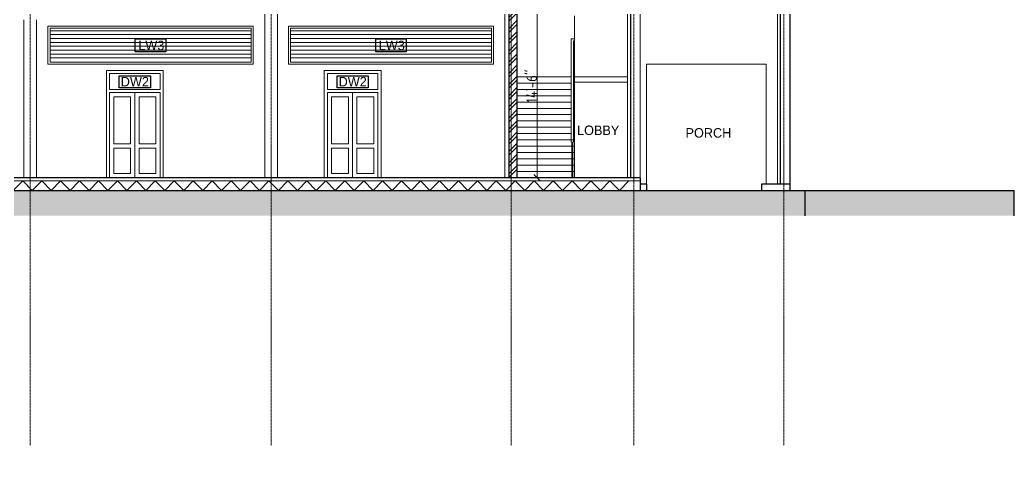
# Model space of a CAD drawing. Extents: x -95606 to 113309, y -42160 to -940.
# Drawn here: x -30959 to -30015, y -18024 to -17604 of the extents above; entities that cross this region are included whole.
import ezdxf

# ---------------------------------------------------------------- set-up
doc = ezdxf.new("R2010")
doc.units = 0
doc.header["$LTSCALE"] = 0.02
doc.header["$MEASUREMENT"] = 0
doc.header["$PDMODE"] = 3
doc.header["$PDSIZE"] = -2
doc.linetypes.add('ACAD_ISO04W100', pattern=[30, 24, -3, 0, -3])
doc.linetypes.add('CENTERX2', pattern=[101.6, 63.5, -12.7, 12.7, -12.7])
doc.layers.get('0').update_dxf_attribs({"linetype": 'CONTINUOUS'})
doc.layers.get('DEFPOINTS').update_dxf_attribs({"linetype": 'CONTINUOUS'})
for name, color, linetype, lineweight in [('DOOR WIN TEXT', 102, 'CONTINUOUS', 25), ('Hatch', 252, 'CONTINUOUS', 9), ('RBH CENTER LINE', 1, 'ACAD_ISO04W100', 13), ('RBH DIMENSIONS', 8, 'CONTINUOUS', 15), ('RBH HAND RAIL - 0.13', 131, 'CONTINUOUS', 13), ('RBH hatch', 43, 'CONTINUOUS', 0), ('RBH TEXT', 50, 'CONTINUOUS', 13), ('RBH TEXT FRAME', 90, 'CONTINUOUS', 25), ('RBH WALL - 0.13', 253, 'CONTINUOUS', 13), ('RBH WALL - 0.18', 252, 'CONTINUOUS', 18), ('RBH WALL - 0.30', 7, 'CONTINUOUS', 30)]:
    doc.layers.add(name, color=color, linetype=linetype, lineweight=lineweight)
doc.layers.add('RBH DO & WIN', color=7, linetype='CONTINUOUS', lineweight=9, true_color=0x8a008a)
doc.styles.add('RBH-225', font='ARIALN.TTF', dxfattribs={"height": 225})
doc.styles.get("Standard").update_dxf_attribs({"font": 'ISOCP'})
doc.dimstyles.new('RBH DIM 01', dxfattribs={"dimtxt": 10, "dimasz": 6, "dimexe": 8, "dimexo": 5, "dimgap": 0.09, "dimtad": 1, "dimdec": 0, "dimzin": 0, "dimdsep": 46, "dimlunit": 4, "dimtxsty": 'Standard', "dimblk": 'OBLIQUE', "dimcen": 0.09, "dimclrd": 4, "dimclre": 1, "dimclrt": 2, "dimadec": 0, "dimazin": 0, "dimtfac": 1, "dimtdec": 0, "dimtofl": 0, "dimtmove": 0, "dimatfit": 3, "dimldrblk": 'OPEN30', "dimfxl": 1, "dimtolj": 1, "dimtzin": 0, "dimlwd": -1, "dimlwe": -1, "dimarcsym": 0})

# ---------------------------------------------------------------- blocks, each defined once
blk = doc.blocks.new('_Oblique')
at = {"color": 0, "linetype": 'ByBlock', "lineweight": -2}
blk.add_line((-0.5, -0.5), (0.5, 0.5), dxfattribs=at)
blk = doc.blocks.new('*D702')
at = {"layer": 'DEFPOINTS', "color": 0, "lineweight": -2, "ltscale": 0.75, "transparency": 16777216}
for p in [(-30449.7, -17579.94), (-30468, -17753.94), (-30449.7, -17753.94)]:
    blk.add_point(p, dxfattribs=at)
at = {"layer": 'RBH DIMENSIONS', "color": 1, "ltscale": 0.75, "transparency": 16777216}
for p, q in [((-30454.7, -17579.94), (-30476, -17579.94)), ((-30454.7, -17753.94), (-30476, -17753.94))]:
    blk.add_line(p, q, dxfattribs=at)
at = {"layer": 'RBH DIMENSIONS', "color": 4, "ltscale": 0.75, "transparency": 16777216}
blk.add_line((-30468, -17579.94), (-30468, -17753.94), dxfattribs=at)
at = {"layer": 'RBH DIMENSIONS', "color": 4, "ltscale": 0.75, "transparency": 16777216, "xscale": 6, "yscale": 6, "zscale": 6}
for p, rotation in [((-30468, -17579.94), 90), ((-30468, -17753.94), 270)]:
    blk.add_blockref('_Oblique', p, dxfattribs=dict(at, rotation=rotation))
at = {"layer": 'RBH DIMENSIONS', "color": 2, "ltscale": 0.75, "transparency": 16777216, "insert": (-30473.09, -17666.94), "char_height": 10, "attachment_point": 5, "rotation": 90}
blk.add_mtext('\\A1;14\'-6"', dxfattribs=at)
blk = doc.blocks.new('_Open30')
at = {"color": 0, "linetype": 'ByBlock', "lineweight": -2}
for p, q in [((-1, 0.27), (0, 0)), ((0, 0), (-1, -0.27)), ((0, 0), (-1, 0))]:
    blk.add_line(p, q, dxfattribs=at)

msp = doc.modelspace()

# ---------------------------------------------------------------- hatches: boundary and pattern name
at = {"layer": 'Hatch', "ltscale": 0.75}
h = msp.add_hatch(dxfattribs=at)
h.set_pattern_fill('ANSI32', color=256, scale=20)
h.set_pattern_definition([(45, (-400918.442, -522400.5036), (-5.30330086, 5.30330086), []), (45, (-400914.907, -522400.5036), (-5.30330086, 5.30330086), [])])
h.paths.add_polyline_path([(-30486.703, -17597.942), (-30494.703, -17597.942), (-30494.703, -17753.942), (-30486.703, -17753.942)])
h.paths.add_polyline_path([(-30486.703, -17131.552), (-30494.703, -17131.552), (-30494.703, -17342.942), (-30486.703, -17342.942)])
h.paths.add_polyline_path([(-30494.703, -17412.898), (-30486.703, -17412.898), (-30486.703, -17342.942), (-30494.703, -17342.942)])
h.paths.add_polyline_path([(-30486.703, -17436.898), (-30494.703, -17436.898), (-30494.703, -17579.942), (-30486.703, -17579.942)])
at = {"layer": 'RBH hatch'}
h = msp.add_hatch(dxfattribs=at)
h.set_pattern_fill('EARTH', color=256, scale=24)
h.set_pattern_definition([(0, (-400882.442, -522400.5036), (6, 6), [6, -6]), (0, (-400882.442, -522398.2536), (6, 6), [6, -6]), (0, (-400882.442, -522396.0036), (6, 6), [6, -6]), (90, (-400881.692, -522395.2536), (-6, 6), [6, -6]), (90, (-400879.442, -522395.2536), (-6, 6), [6, -6]), (90, (-400877.192, -522395.2536), (-6, 6), [6, -6])])
h.paths.add_polyline_path([(-31793.703, -17993.942), (-31793.703, -17999.942), (-31864.551, -17999.942), (-31864.551, -18023.942), (-31769.703, -18023.942), (-31769.703, -18017.942), (-31337.703, -18017.942), (-31337.703, -17789.942), (-31160.703, -17789.942), (-31160.703, -17765.942), (-31361.703, -17765.942), (-31361.703, -17993.942)])
h.paths.add_polyline_path([(-30953.703, -17765.942), (-31160.703, -17765.942), (-31160.703, -17789.942), (-30953.703, -17789.942)])
h.paths.add_polyline_path([(-30746.703, -17765.942), (-30953.703, -17765.942), (-30953.703, -17789.942), (-30746.703, -17789.942)])
h.paths.add_polyline_path([(-30539.703, -17765.942), (-30746.703, -17765.942), (-30746.703, -17789.942), (-30539.703, -17789.942)])
h.paths.add_polyline_path([(-30344.703, -17765.942), (-30539.703, -17765.942), (-30539.703, -17789.942), (-30344.703, -17789.942)])
h.paths.add_polyline_path([(-30197.703, -17765.942), (-30344.703, -17765.942), (-30344.703, -17789.942), (-30197.703, -17789.942)])
h.paths.add_polyline_path([(-30014.621, -17765.942), (-30197.703, -17765.942), (-30197.703, -17789.942), (-30014.621, -17789.942)])

# ---------------------------------------------------------------- linework, layer by layer
at = {"layer": 'RBH CENTER LINE', "linetype": 'CENTERX2', "ltscale": 0.12}
for p, q in [((-30949.703, -18008.254), (-30949.703, -16985.003)), ((-30720.703, -18008.254), (-30720.703, -16985.003)), ((-30376.099, -18008.254), (-30376.099, -16985.003)), ((-30233.549, -18008.254), (-30233.549, -16985.003)), ((-30492.703, -18008.254), (-30492.703, -17198.803))]:
    msp.add_line(p, q, dxfattribs=at)
at = {"layer": 'RBH DIMENSIONS', "ltscale": 0.75}
msp.add_lwpolyline([(-30250.099, -17759.942), (-30250.099, -17645.942), (-30364.099, -17645.942), (-30364.099, -17759.942)], dxfattribs=at)
at = {"layer": 'RBH DO & WIN', "ltscale": 0.75}
for p, q in [((-30930.703, -17614.244), (-30739.703, -17614.244)), ((-30930.703, -17617.942), (-30739.703, -17617.942)), ((-30702.203, -17614.244), (-30511.203, -17614.244)), ((-30702.203, -17617.942), (-30511.203, -17617.942)), ((-30930.703, -17621.64), (-30739.703, -17621.64)), ((-30930.703, -17625.338), (-30739.703, -17625.338)), ((-30930.703, -17629.036), (-30739.703, -17629.036)), ((-30702.203, -17621.64), (-30511.203, -17621.64)), ((-30702.203, -17625.338), (-30511.203, -17625.338)), ((-30702.203, -17629.036), (-30511.203, -17629.036)), ((-30930.703, -17632.734), (-30739.703, -17632.734)), ((-30930.703, -17636.432), (-30739.703, -17636.432)), ((-30702.203, -17632.734), (-30511.203, -17632.734)), ((-30702.203, -17636.432), (-30511.203, -17636.432)), ((-30930.703, -17640.13), (-30739.703, -17640.13)), ((-30702.203, -17640.13), (-30511.203, -17640.13)), ((-30877.203, -17753.942), (-30877.203, -17651.942)), ((-30877.203, -17651.942), (-30823.203, -17651.942)), ((-30874.203, -17669.942), (-30874.203, -17654.942)), ((-30874.203, -17654.942), (-30826.203, -17654.942)), ((-30850.203, -17654.942), (-30826.203, -17654.942)), ((-30826.203, -17654.942), (-30826.203, -17669.942)), ((-30826.203, -17654.942), (-30826.203, -17669.942)), ((-30823.203, -17651.942), (-30823.203, -17753.942)), ((-30670.203, -17753.942), (-30670.203, -17651.942)), ((-30670.203, -17651.942), (-30616.203, -17651.942)), ((-30667.203, -17669.942), (-30667.203, -17654.942)), ((-30667.203, -17654.942), (-30619.203, -17654.942)), ((-30643.203, -17654.942), (-30619.203, -17654.942)), ((-30619.203, -17654.942), (-30619.203, -17669.942)), ((-30619.203, -17654.942), (-30619.203, -17669.942)), ((-30616.203, -17651.942), (-30616.203, -17753.942)), ((-30826.203, -17669.942), (-30874.203, -17669.942)), ((-30874.203, -17753.942), (-30874.203, -17672.942)), ((-30826.203, -17672.942), (-30874.203, -17672.942)), ((-30850.203, -17672.942), (-30850.203, -17753.942)), ((-30850.203, -17753.942), (-30850.203, -17672.942)), ((-30826.203, -17672.942), (-30826.203, -17753.942)), ((-30826.203, -17672.942), (-30826.203, -17753.942)), ((-30619.203, -17669.942), (-30667.203, -17669.942)), ((-30667.203, -17753.942), (-30667.203, -17672.942)), ((-30619.203, -17672.942), (-30667.203, -17672.942)), ((-30643.203, -17672.942), (-30643.203, -17753.942)), ((-30643.203, -17753.942), (-30643.203, -17672.942)), ((-30619.203, -17672.942), (-30619.203, -17753.942)), ((-30619.203, -17672.942), (-30619.203, -17753.942)), ((-30870.203, -17676.942), (-30870.203, -17721.657)), ((-30854.203, -17676.942), (-30870.203, -17676.942)), ((-30854.203, -17721.657), (-30854.203, -17676.942)), ((-30846.203, -17721.657), (-30846.203, -17676.942)), ((-30830.203, -17676.942), (-30846.203, -17676.942)), ((-30830.203, -17676.942), (-30830.203, -17721.657)), ((-30663.203, -17676.942), (-30663.203, -17721.657)), ((-30647.203, -17676.942), (-30663.203, -17676.942)), ((-30647.203, -17721.657), (-30647.203, -17676.942)), ((-30639.203, -17721.657), (-30639.203, -17676.942)), ((-30623.203, -17676.942), (-30639.203, -17676.942)), ((-30623.203, -17676.942), (-30623.203, -17721.657)), ((-30870.203, -17721.657), (-30854.203, -17721.657)), ((-30830.203, -17721.657), (-30846.203, -17721.657)), ((-30663.203, -17721.657), (-30647.203, -17721.657)), ((-30623.203, -17721.657), (-30639.203, -17721.657)), ((-30870.203, -17725.657), (-30870.203, -17749.942)), ((-30870.203, -17725.657), (-30854.203, -17725.657)), ((-30854.203, -17749.942), (-30854.203, -17725.657)), ((-30830.203, -17725.657), (-30846.203, -17725.657)), ((-30846.203, -17749.942), (-30846.203, -17725.657)), ((-30830.203, -17725.657), (-30830.203, -17749.942)), ((-30663.203, -17725.657), (-30663.203, -17749.942)), ((-30663.203, -17725.657), (-30647.203, -17725.657)), ((-30647.203, -17749.942), (-30647.203, -17725.657)), ((-30623.203, -17725.657), (-30639.203, -17725.657)), ((-30639.203, -17749.942), (-30639.203, -17725.657)), ((-30623.203, -17725.657), (-30623.203, -17749.942)), ((-30870.203, -17749.942), (-30854.203, -17749.942)), ((-30830.203, -17749.942), (-30846.203, -17749.942)), ((-30663.203, -17749.942), (-30647.203, -17749.942)), ((-30623.203, -17749.942), (-30639.203, -17749.942))]:
    msp.add_line(p, q, dxfattribs=at)
for points in [[(-30932.703, -17609.942), (-30737.703, -17609.942), (-30737.703, -17645.942), (-30932.703, -17645.942)], [(-30704.203, -17609.942), (-30509.203, -17609.942), (-30509.203, -17645.942), (-30704.203, -17645.942)], [(-30930.703, -17611.942), (-30739.703, -17611.942), (-30739.703, -17643.942), (-30930.703, -17643.942)], [(-30702.203, -17611.942), (-30511.203, -17611.942), (-30511.203, -17643.942), (-30702.203, -17643.942)]]:
    msp.add_lwpolyline(points, close=True, dxfattribs=at)
at = {"layer": 'RBH HAND RAIL - 0.13', "ltscale": 0.75}
for p, q in [((-30435.401, -17717.942), (-30435.401, -17621.942)), ((-30433.401, -17717.942), (-30433.401, -17623.942)), ((-30434.901, -17719.942), (-30434.901, -17753.942)), ((-30433.901, -17719.942), (-30433.901, -17753.942))]:
    msp.add_line(p, q, dxfattribs=at)
at = {"layer": 'RBH HAND RAIL - 0.13', "lineweight": 5, "ltscale": 0.75}
for p, q in [((-30435.401, -17621.942), (-30432.401, -17621.942)), ((-30433.401, -17623.942), (-30432.401, -17623.942))]:
    msp.add_line(p, q, dxfattribs=at)
at = {"layer": 'RBH HAND RAIL - 0.13', "ltscale": 0.75}
msp.add_lwpolyline([(-30433.401, -17717.942), (-30433.401, -17719.942), (-30435.401, -17719.942), (-30435.401, -17717.942)], close=True, dxfattribs=at)
at = {"layer": 'RBH hatch', "ltscale": 0.75}
for p, q in [((-30432.401, -17657.942), (-30432.401, -17599.942)), ((-30435.401, -17657.942), (-30486.703, -17657.942)), ((-30432.401, -17657.942), (-30433.401, -17657.942)), ((-30432.401, -17657.942), (-30432.401, -17753.942)), ((-30432.401, -17657.942), (-30382.099, -17657.942)), ((-30435.401, -17663.942), (-30486.703, -17663.942)), ((-30432.401, -17663.942), (-30433.401, -17663.942)), ((-30432.401, -17662.942), (-30382.099, -17662.942)), ((-30435.401, -17669.942), (-30486.703, -17669.942)), ((-30435.401, -17675.942), (-30486.703, -17675.942)), ((-30432.401, -17669.942), (-30433.401, -17669.942)), ((-30432.401, -17675.942), (-30433.401, -17675.942)), ((-30435.401, -17681.942), (-30486.703, -17681.942)), ((-30432.401, -17681.942), (-30433.401, -17681.942)), ((-30435.401, -17687.942), (-30486.703, -17687.942)), ((-30435.401, -17693.942), (-30486.703, -17693.942)), ((-30432.401, -17687.942), (-30433.401, -17687.942)), ((-30432.401, -17693.942), (-30433.401, -17693.942)), ((-30435.401, -17699.942), (-30486.703, -17699.942)), ((-30432.401, -17699.942), (-30433.401, -17699.942)), ((-30435.401, -17705.942), (-30486.703, -17705.942)), ((-30435.401, -17711.942), (-30486.703, -17711.942)), ((-30432.401, -17705.942), (-30433.401, -17705.942)), ((-30432.401, -17711.942), (-30433.401, -17711.942)), ((-30432.401, -17717.942), (-30486.703, -17717.942)), ((-30434.901, -17723.942), (-30486.703, -17723.942)), ((-30432.401, -17723.942), (-30433.901, -17723.942)), ((-30434.901, -17729.942), (-30486.703, -17729.942)), ((-30432.401, -17729.942), (-30433.901, -17729.942)), ((-30434.901, -17735.942), (-30486.703, -17735.942)), ((-30434.901, -17741.942), (-30486.703, -17741.942)), ((-30432.401, -17735.942), (-30433.901, -17735.942)), ((-30432.401, -17741.942), (-30433.901, -17741.942)), ((-30434.901, -17747.942), (-30486.703, -17747.942)), ((-30432.401, -17747.942), (-30433.901, -17747.942))]:
    msp.add_line(p, q, dxfattribs=at)
at = {"layer": 'RBH TEXT FRAME', "color": 4}
for points in [[(-30850.035, -17633.99), (-30820.37, -17633.99), (-30820.37, -17622.309), (-30850.035, -17622.309)], [(-30621.535, -17633.99), (-30591.87, -17633.99), (-30591.87, -17622.309), (-30621.535, -17622.309)], [(-30865.035, -17656.934), (-30835.37, -17656.934), (-30835.37, -17668.614), (-30865.035, -17668.614)], [(-30658.035, -17656.934), (-30628.37, -17656.934), (-30628.37, -17668.614), (-30658.035, -17668.614)]]:
    msp.add_lwpolyline(points, close=True, dxfattribs=at)
at = {"layer": 'RBH WALL - 0.13', "ltscale": 0.75}
for p, q in [((-30965.703, -17765.942), (-30956.703, -17756.942)), ((-30947.703, -17765.942), (-30956.703, -17756.942)), ((-30947.703, -17765.942), (-30938.703, -17756.942)), ((-30929.703, -17765.942), (-30938.703, -17756.942)), ((-30929.703, -17765.942), (-30920.703, -17756.942)), ((-30911.703, -17765.942), (-30920.703, -17756.942)), ((-30911.703, -17765.942), (-30902.703, -17756.942)), ((-30893.703, -17765.942), (-30902.703, -17756.942)), ((-30893.703, -17765.942), (-30884.703, -17756.942)), ((-30875.703, -17765.942), (-30884.703, -17756.942)), ((-30875.703, -17765.942), (-30866.703, -17756.942)), ((-30857.703, -17765.942), (-30866.703, -17756.942)), ((-30857.703, -17765.942), (-30848.703, -17756.942)), ((-30839.703, -17765.942), (-30848.703, -17756.942)), ((-30839.703, -17765.942), (-30830.703, -17756.942)), ((-30821.703, -17765.942), (-30830.703, -17756.942)), ((-30821.703, -17765.942), (-30812.703, -17756.942)), ((-30803.703, -17765.942), (-30812.703, -17756.942)), ((-30803.703, -17765.942), (-30794.703, -17756.942)), ((-30785.703, -17765.942), (-30794.703, -17756.942)), ((-30785.703, -17765.942), (-30776.703, -17756.942)), ((-30767.703, -17765.942), (-30776.703, -17756.942)), ((-30767.703, -17765.942), (-30758.703, -17756.942)), ((-30749.703, -17765.942), (-30758.703, -17756.942)), ((-30749.703, -17765.942), (-30740.703, -17756.942)), ((-30731.703, -17765.942), (-30740.703, -17756.942)), ((-30731.703, -17765.942), (-30722.703, -17756.942)), ((-30713.703, -17765.942), (-30722.703, -17756.942)), ((-30713.703, -17765.942), (-30704.703, -17756.942)), ((-30695.703, -17765.942), (-30704.703, -17756.942)), ((-30695.703, -17765.942), (-30686.703, -17756.942)), ((-30677.703, -17765.942), (-30686.703, -17756.942)), ((-30677.703, -17765.942), (-30668.703, -17756.942)), ((-30659.703, -17765.942), (-30668.703, -17756.942)), ((-30659.703, -17765.942), (-30650.703, -17756.942)), ((-30641.703, -17765.942), (-30650.703, -17756.942)), ((-30641.703, -17765.942), (-30632.703, -17756.942)), ((-30623.703, -17765.942), (-30632.703, -17756.942)), ((-30623.703, -17765.942), (-30614.703, -17756.942)), ((-30605.703, -17765.942), (-30614.703, -17756.942)), ((-30605.703, -17765.942), (-30596.703, -17756.942)), ((-30587.703, -17765.942), (-30596.703, -17756.942)), ((-30587.703, -17765.942), (-30578.703, -17756.942)), ((-30569.703, -17765.942), (-30578.703, -17756.942)), ((-30569.703, -17765.942), (-30560.703, -17756.942)), ((-30551.703, -17765.942), (-30560.703, -17756.942)), ((-30551.703, -17765.942), (-30542.703, -17756.942)), ((-30533.703, -17765.942), (-30542.703, -17756.942)), ((-30533.703, -17765.942), (-30524.703, -17756.942)), ((-30515.703, -17765.942), (-30524.703, -17756.942)), ((-30515.703, -17765.942), (-30506.703, -17756.942)), ((-30497.703, -17765.942), (-30506.703, -17756.942)), ((-30497.703, -17765.942), (-30488.703, -17756.942)), ((-30479.703, -17765.942), (-30488.703, -17756.942)), ((-30479.703, -17765.942), (-30470.703, -17756.942)), ((-30461.703, -17765.942), (-30470.703, -17756.942)), ((-30461.703, -17765.942), (-30452.703, -17756.942)), ((-30443.703, -17765.942), (-30452.703, -17756.942)), ((-30443.703, -17765.942), (-30434.703, -17756.942)), ((-30425.703, -17765.942), (-30434.703, -17756.942)), ((-30425.703, -17765.942), (-30416.703, -17756.942)), ((-30407.703, -17765.942), (-30416.703, -17756.942)), ((-30407.703, -17765.942), (-30398.703, -17756.942)), ((-30389.703, -17765.942), (-30398.703, -17756.942)), ((-30389.703, -17765.942), (-30380.703, -17756.942))]:
    msp.add_line(p, q, dxfattribs=at)
at = {"layer": 'RBH WALL - 0.18', "ltscale": 0.75}
for p, q in [((-30239.549, -17759.942), (-30239.549, -17586.942)), ((-30239.549, -17586.942), (-30239.549, -17759.942)), ((-30726.703, -17753.942), (-30726.703, -17597.942)), ((-30714.703, -17753.942), (-30714.703, -17597.942)), ((-30498.703, -17753.942), (-30498.703, -17597.942)), ((-30382.099, -17753.942), (-30382.099, -17597.942)), ((-30370.099, -17753.942), (-30370.099, -17597.942)), ((-30955.703, -17753.942), (-30955.703, -17603.942)), ((-30943.703, -17753.942), (-30943.703, -17603.942)), ((-30370.099, -17756.942), (-31361.703, -17756.942))]:
    msp.add_line(p, q, dxfattribs=at)
at = {"layer": 'RBH WALL - 0.30', "ltscale": 0.75}
for p, q in [((-30494.703, -17597.942), (-30494.703, -17753.942)), ((-30486.703, -17753.942), (-30486.703, -17597.942)), ((-30379.099, -17597.942), (-30379.099, -17753.942)), ((-30236.549, -17759.942), (-30236.549, -17597.942)), ((-30227.549, -17765.942), (-30227.549, -17597.942)), ((-30370.099, -17753.942), (-31361.703, -17753.942)), ((-30433.901, -17753.942), (-30486.703, -17753.942)), ((-30370.099, -17753.942), (-30370.099, -17765.942)), ((-30364.099, -17759.942), (-30370.099, -17759.942)), ((-30364.099, -17759.942), (-30364.099, -17765.942)), ((-30227.549, -17759.942), (-30254.549, -17759.942)), ((-30254.549, -17759.942), (-30254.549, -17765.942)), ((-30213.196, -17789.942), (-30213.196, -17765.942)), ((-30014.621, -17789.942), (-30014.621, -17765.942))]:
    msp.add_line(p, q, dxfattribs=at)
msp.add_lwpolyline([(-31864.551, -17999.942), (-31793.703, -17999.942), (-31793.703, -17993.942), (-31361.703, -17993.942), (-31361.703, -17765.942), (-30014.621, -17765.942)], dxfattribs=at)

# ---------------------------------------------------------------- texts
at = {"layer": 'DOOR WIN TEXT', "color": 4, "char_height": 9, "style": 'RBH-225'}
for s, insert, attachment_point in [('\\pi23.637;{\\fStylus BT|b0|i0|c0|p34;LW3}', (-30870.519, -17632.802), 7), ('\\pi23.637;{\\fStylus BT|b0|i0|c0|p34;LW3}', (-30642.019, -17632.802), 7), ('\\pi21.999;{\\fStylus BT|b0|i0|c0|p34;DW2}', (-30885.519, -17658.122), 1), ('\\pi21.999;{\\fStylus BT|b0|i0|c0|p34;DW2}', (-30678.519, -17658.122), 1)]:
    msp.add_mtext_dynamic_manual_height_columns(s, width=70.71517, gutter_width=1, heights=[0], dxfattribs=dict(at, insert=insert, attachment_point=attachment_point))
at = {"layer": 'RBH TEXT', "color": 0, "char_height": 9, "attachment_point": 1, "style": 'RBH-225'}
for s, insert in [('\\pi15.397;{\\fStylus BT|b0|i0|c0|p34;LOBBY }', (-30445.341, -17704.309)), ('\\pi14.627;{\\fStylus BT|b0|i0|c0|p34;PORCH}', (-30341.476, -17706.744))]:
    msp.add_mtext_dynamic_manual_height_columns(s, width=70.71517, gutter_width=1, heights=[0], dxfattribs=dict(at, insert=insert))

# ---------------------------------------------------------------- dimensions: what is measured, and where the dimension line sits
at = {"layer": 'RBH DIMENSIONS', "ltscale": 0.75}
dim = msp.add_linear_dim(base=(-30468.001, -17753.942), p1=(-30449.703, -17579.942), p2=(-30449.703, -17753.942), angle=90, dimstyle='RBH DIM 01', dxfattribs=at)
dim.commit()
dim.dimension.update_dxf_attribs({"geometry": '*D702', "text_midpoint": (-30473.091, -17666.942)})

doc.saveas('drawing.dxf')
